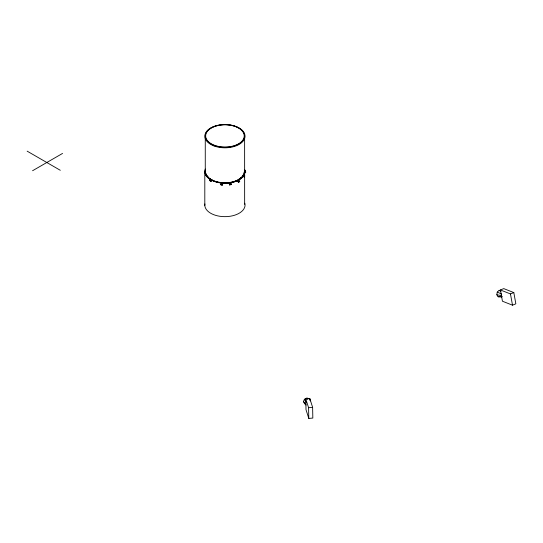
<?xml version="1.0" encoding="UTF-8"?>
<svg xmlns="http://www.w3.org/2000/svg" width="543" height="543" viewBox="0 0 543 543"><rect width="100%" height="100%" fill="white"/><g stroke="black" fill="none" stroke-linecap="round" stroke-linejoin="round"><path stroke-width="0.81" d="M245.388 171.065L245.395 171.242M244.16 176.814L244.703 175.891M244.621 176.38L244.737 175.742M205.288 170.502L205.444 175.362M244.649 171.215C241.268 186.921 211.824 186.738 205.444 173.353M245.674 172.369L245.741 171.88M239.619 181.498L239.606 181.057L238.268 182.204M238.262 182.014L238.479 182.333L239.755 181.267M211.22 181.559L211.091 181.002L209.761 180.554M230.259 184.64L229.709 184.532L230.144 184.342M231.087 184.464L230.544 184.355M231.033 184.369L230.68 184.688M244.078 176.943L244.146 176.618M229.356 184.627L231.101 184.029L231.23 184.6M229.384 184.518L229.58 184.885L231.101 184.661M220.628 184.518L222.678 184.532M245.66 172.45L245.409 171.412M501.895 296.838L498.101 296.756L496.818 294.781L497.259 292.114L499.16 290.322L500.653 290.403M220.933 184.247L221.089 183.582M221.089 184.206L220.716 184.763M222.413 184.369L222.582 183.704M222.65 184.824L220.933 184.844L222.42 185L222.576 184.335M222.678 184.858L222.65 184.511M306.021 405.051L304.535 403.646L303.462 401.528L304.453 399.227L306.931 398.087L309.442 398.779M245.612 172.416L244.533 172.484M237.556 181.41L238.431 181.735M244.167 177.201L244.655 176.353M221.049 184.423C221.693 185.597 220.811 183.833 221.51 184.505M221.496 184.674L220.981 184.688M221.822 184.742C222.705 184.036 221.571 185.156 222.304 184.858M242.646 175.973L243.108 175.348A19.283 11.138 0 0 1 242.646 176.054M221.849 184.627L222.311 184.661M237.637 181.281L238.479 181.701L239.707 181.138M239.918 178.579L240.909 177.839M240.739 178.674L239.728 179.102M239.449 181.783L238.316 182.278M231.25 184.62L230.816 184.063M32.573 170.733L62.567 153.418M210.765 179.889L209.869 180.33L210.765 179.916M209.768 180.643L211.112 181.593M238.567 179.441L239.422 178.952M500.408 289.969L503.755 288.618L513.814 292.575L515.85 303.829L512.504 305.18L502.445 301.222L500.408 289.969L510.461 293.926L513.814 292.575M231.61 182.285L236.015 181.321M231.25 184.05L229.648 184.281L229.356 183.636M225.135 183.269L229.234 183.011M305.797 398.956L309.836 398.596L312.625 407.352L312.829 418.062L308.797 418.422L306.008 409.666L305.797 398.956L308.587 407.712L308.797 418.422M308.587 407.712L312.625 407.352M244.35 170.97L245.463 170.889L245.633 172.24M244.533 171.859L245.545 171.914M498.101 296.756L502.16 296.722L501.427 295.596L496.818 294.781M217.091 182.353L218.646 182.672M497.259 292.114L501.678 294.068M239.538 181.09L238.9 180.615M27.15 151.151L60.307 170.292M209.883 179.238L210.976 179.624M499.16 290.322L500.958 291.679M208.41 178.09L209.34 178.552M207.575 177.269L206.822 176.095M303.462 401.528L305.899 404.311M231.067 183.534L231.101 184.057M304.453 399.227L306.13 402.37M309.802 399.485L310.521 400.897M306.931 398.087L307.25 399.505M510.461 293.926L512.504 305.18M245.402 171.33L245.429 171.133M309.836 398.596L309.863 400.123M244.621 135.58L244.649 204.351M242.504 176.74L241.241 177.975M237.977 180.113L240.026 179.258A20.132 11.62 0 0 0 244.812 169.755M224.307 182.957L221.843 182.821M214.885 181.376L212.836 180.568M205.268 137.128L205.268 171.988M204.806 171.934L204.806 205.397M238.241 180.29A20.132 11.62 0 0 1 214.682 181.572A20.132 11.62 0 0 1 205.281 169.036M244.812 203.218A20.132 11.62 0 0 1 240.026 212.72L238.241 213.752A20.132 11.62 0 0 1 215.788 215.388A20.132 11.62 0 0 1 204.887 203.937M244.221 171.982A19.283 11.138 0 0 1 244.146 172.681M243.766 174.059A19.283 11.138 0 0 1 243.461 174.737M240.895 177.894A19.283 11.138 0 0 1 240.182 178.457M239.409 178.993A19.283 11.138 0 0 1 238.581 179.509M237.698 179.984A19.283 11.138 0 0 1 233.7 181.552M232.974 181.756A19.283 11.138 0 0 1 231.474 182.109M230.714 182.258A19.283 11.138 0 0 1 229.153 182.502M221.13 182.55A19.283 11.138 0 0 1 215.123 181.219M213.121 180.432A19.283 11.138 0 0 1 211.308 179.509M210.745 179.17A19.283 11.138 0 0 1 209.707 178.457M208.342 177.303A19.283 11.138 0 0 1 206.421 174.737M206.123 174.059A19.283 11.138 0 0 1 205.892 173.373M244.621 171.276A19.691 11.369 0 0 1 223.709 182.977A19.691 11.369 0 0 1 205.498 169.857M229.648 184.885L229.363 184.26L229.648 184.912M214.166 146.006A20.091 11.6 0 0 0 245.002 136.693A20.091 11.6 0 0 0 215.619 125.935A20.091 11.6 0 0 0 214.166 146.006M214.777 145.402A19.283 11.131 0 0 0 244.221 136.286A19.283 11.131 0 0 0 215.829 126.125A19.283 11.131 0 0 0 214.777 145.402M214.566 145.599A19.691 11.369 0 0 0 244.621 136.293A19.691 11.369 0 0 0 215.639 125.922A19.691 11.369 0 0 0 214.566 145.599"/></g></svg>
